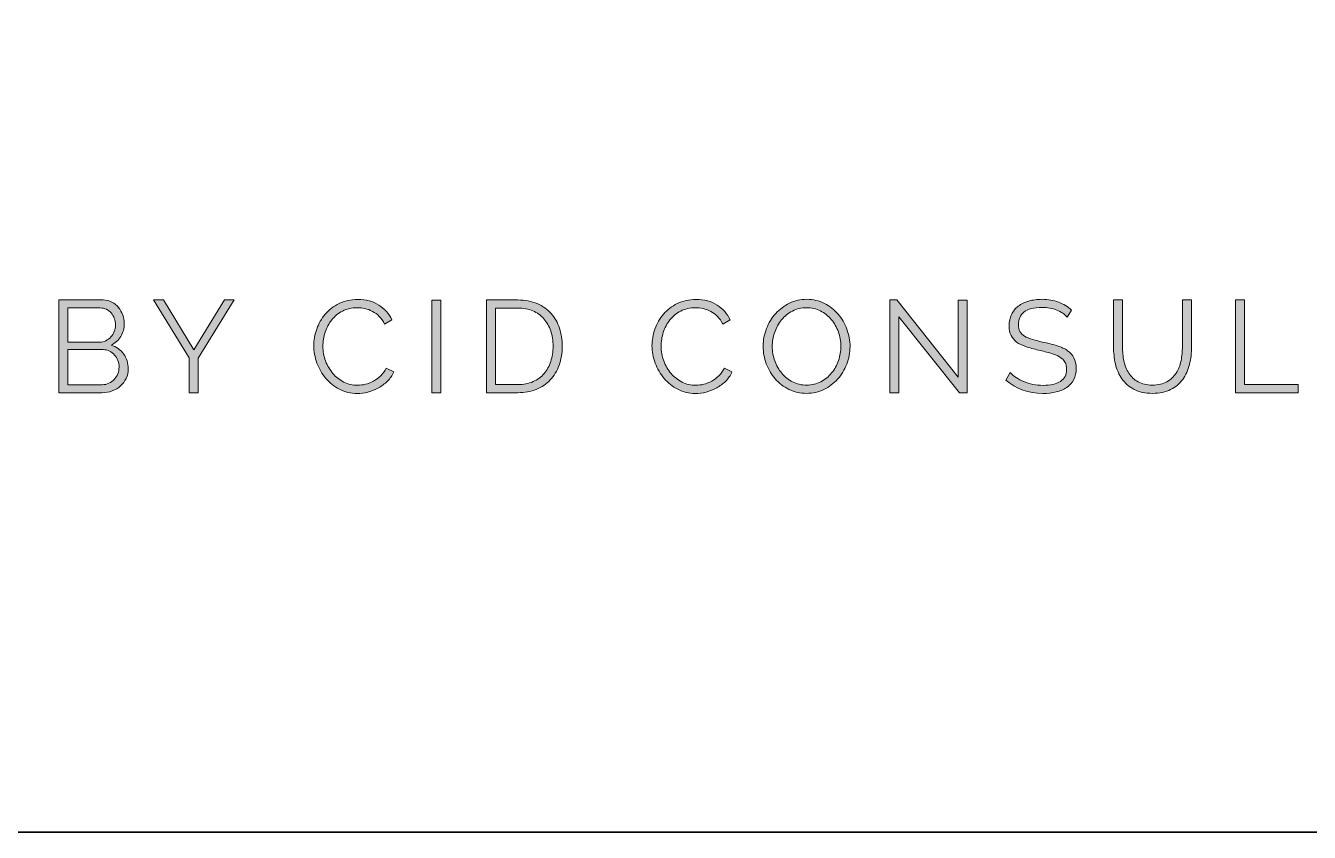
# Model space of a CAD drawing. Header units: centimetres. Extents: x -8 to 123, y -18 to 6.
# Drawn here: x -3.87 to 0.058, y -10.384 to -7.917 of the extents above; entities that cross this region are included whole.
import ezdxf

# ---------------------------------------------------------------- set-up
doc = ezdxf.new("R2010")
doc.units = ezdxf.units.CM
doc.header["$MEASUREMENT"] = 0
doc.layers.add('Layer 1', color=7, linetype='Continuous', lineweight=0)

# ---------------------------------------------------------------- blocks, each defined once
blk = doc.blocks.new('Block_5')
at = {"layer": 'Layer 1', "true_color": 0x000000, "transparency": 33554687}
h = blk.add_hatch(color=18, dxfattribs=at)
h.dxf.hatch_style = 2
edge = h.paths.add_edge_path()
edge.add_spline(control_points=[(-3.5846, -8.9617), (-3.5846, -8.9548), (-3.5858, -8.9481), (-3.5882, -8.9415), (-3.5906, -8.935), (-3.594, -8.9293), (-3.5984, -8.9244), (-3.6027, -8.9194), (-3.608, -8.9154), (-3.6139, -8.9124), (-3.6199, -8.9093), (-3.6264, -8.9078), (-3.6333, -8.9078), (-3.6333, -8.9078), (-3.7419, -8.9078), (-3.7419, -8.9078), (-3.7419, -8.9078), (-3.7419, -9.0152), (-3.7419, -9.0152), (-3.7419, -9.0152), (-3.6361, -9.0152), (-3.6361, -9.0152), (-3.6289, -9.0152), (-3.6221, -9.0138), (-3.6157, -9.0108), (-3.6093, -9.0079), (-3.6039, -9.004), (-3.5994, -8.9991), (-3.5948, -8.9941), (-3.5912, -8.9884), (-3.5886, -8.9819), (-3.5859, -8.9754), (-3.5846, -8.9686), (-3.5846, -8.9617)], knot_values=[0, 0, 0, 0, 1, 1, 1, 2, 2, 2, 3, 3, 3, 4, 4, 4, 5, 5, 5, 6, 6, 6, 7, 7, 7, 8, 8, 8, 9, 9, 9, 10, 10, 10, 11, 11, 11, 11], degree=3, periodic=0)
edge = h.paths.add_edge_path()
edge.add_spline(control_points=[(-3.7419, -8.7804), (-3.7419, -8.7804), (-3.7419, -8.885), (-3.7419, -8.885), (-3.7419, -8.885), (-3.6445, -8.885), (-3.6445, -8.885), (-3.6376, -8.885), (-3.6311, -8.8836), (-3.6251, -8.8806), (-3.6191, -8.8777), (-3.6139, -8.8738), (-3.6096, -8.8691), (-3.6052, -8.8643), (-3.6018, -8.8587), (-3.5994, -8.8525), (-3.597, -8.8462), (-3.5958, -8.8396), (-3.5958, -8.8327), (-3.5958, -8.8255), (-3.5969, -8.8187), (-3.5992, -8.8123), (-3.6014, -8.806), (-3.6046, -8.8004), (-3.6087, -8.7958), (-3.6129, -8.7911), (-3.6178, -8.7874), (-3.6235, -8.7846), (-3.6293, -8.7818), (-3.6354, -8.7804), (-3.6421, -8.7804), (-3.6421, -8.7804), (-3.7419, -8.7804), (-3.7419, -8.7804)], knot_values=[0, 0, 0, 0, 1, 1, 1, 2, 2, 2, 3, 3, 3, 4, 4, 4, 5, 5, 5, 6, 6, 6, 7, 7, 7, 8, 8, 8, 9, 9, 9, 10, 10, 10, 11, 11, 11, 11], degree=3, periodic=0)
edge = h.paths.add_edge_path()
edge.add_spline(control_points=[(-3.5566, -8.9665), (-3.5566, -8.9771), (-3.5588, -8.9869), (-3.563, -8.9959), (-3.5673, -9.0048), (-3.573, -9.0125), (-3.5802, -9.019), (-3.5874, -9.0255), (-3.5958, -9.0306), (-3.6054, -9.0342), (-3.6149, -9.0378), (-3.6252, -9.0396), (-3.6361, -9.0396), (-3.6361, -9.0396), (-3.7695, -9.0396), (-3.7695, -9.0396), (-3.7695, -9.0396), (-3.7695, -8.756), (-3.7695, -8.756), (-3.7695, -8.756), (-3.6333, -8.756), (-3.6333, -8.756), (-3.6235, -8.756), (-3.6145, -8.7582), (-3.6066, -8.7624), (-3.5986, -8.7667), (-3.5918, -8.7722), (-3.5862, -8.779), (-3.5806, -8.7858), (-3.5763, -8.7935), (-3.5732, -8.8022), (-3.5701, -8.8108), (-3.5686, -8.8195), (-3.5686, -8.8283), (-3.5686, -8.8427), (-3.5722, -8.8558), (-3.5794, -8.8677), (-3.5866, -8.8795), (-3.5966, -8.8884), (-3.6093, -8.8942), (-3.5931, -8.899), (-3.5803, -8.9079), (-3.5708, -8.921), (-3.5614, -8.934), (-3.5566, -8.9492), (-3.5566, -8.9665)], knot_values=[0, 0, 0, 0, 1, 1, 1, 2, 2, 2, 3, 3, 3, 4, 4, 4, 5, 5, 5, 6, 6, 6, 7, 7, 7, 8, 8, 8, 9, 9, 9, 10, 10, 10, 11, 11, 11, 12, 12, 12, 13, 13, 13, 14, 14, 14, 15, 15, 15, 15], degree=3, periodic=0)
h = blk.add_hatch(color=18, dxfattribs=at)
h.dxf.hatch_style = 2
edge = h.paths.add_edge_path()
edge.add_spline(control_points=[(-3.4488, -8.756), (-3.4488, -8.756), (-3.3557, -8.9086), (-3.3557, -8.9086), (-3.3557, -8.9086), (-3.2623, -8.756), (-3.2623, -8.756), (-3.2623, -8.756), (-3.2319, -8.756), (-3.2319, -8.756), (-3.2319, -8.756), (-3.3422, -8.9341), (-3.3422, -8.9341), (-3.3422, -8.9341), (-3.3422, -9.0396), (-3.3422, -9.0396), (-3.3422, -9.0396), (-3.3697, -9.0396), (-3.3697, -9.0396), (-3.3697, -9.0396), (-3.3697, -8.9334), (-3.3697, -8.9334), (-3.3697, -8.9334), (-3.4792, -8.756), (-3.4792, -8.756), (-3.4792, -8.756), (-3.4488, -8.756), (-3.4488, -8.756)], knot_values=[0, 0, 0, 0, 1, 1, 1, 2, 2, 2, 3, 3, 3, 4, 4, 4, 5, 5, 5, 6, 6, 6, 7, 7, 7, 8, 8, 8, 9, 9, 9, 9], degree=3, periodic=0)
h = blk.add_hatch(color=18, dxfattribs=at)
h.dxf.hatch_style = 2
edge = h.paths.add_edge_path()
edge.add_spline(control_points=[(-2.9887, -8.8958), (-2.9887, -8.8788), (-2.9857, -8.8618), (-2.9797, -8.8449), (-2.9737, -8.828), (-2.965, -8.8129), (-2.9536, -8.7996), (-2.9421, -8.7863), (-2.928, -8.7754), (-2.9112, -8.767), (-2.8945, -8.7586), (-2.8754, -8.7544), (-2.8541, -8.7544), (-2.8288, -8.7544), (-2.8073, -8.7602), (-2.7894, -8.7716), (-2.7716, -8.783), (-2.7583, -8.798), (-2.7495, -8.8163), (-2.7495, -8.8163), (-2.7719, -8.8299), (-2.7719, -8.8299), (-2.7764, -8.8206), (-2.7819, -8.8127), (-2.7882, -8.8064), (-2.7946, -8.8), (-2.8016, -8.7948), (-2.809, -8.7908), (-2.8165, -8.7868), (-2.8242, -8.7839), (-2.8322, -8.7822), (-2.8402, -8.7805), (-2.848, -8.7796), (-2.8557, -8.7796), (-2.8728, -8.7796), (-2.8878, -8.783), (-2.9009, -8.79), (-2.9139, -8.7969), (-2.9249, -8.806), (-2.9338, -8.8171), (-2.9427, -8.8283), (-2.9495, -8.8409), (-2.954, -8.8549), (-2.9585, -8.8688), (-2.9608, -8.883), (-2.9608, -8.8974), (-2.9608, -8.9131), (-2.9581, -8.9282), (-2.9526, -8.9425), (-2.9471, -8.9569), (-2.9397, -8.9696), (-2.9302, -8.9807), (-2.9208, -8.9917), (-2.9096, -9.0005), (-2.8967, -9.007), (-2.8838, -9.0136), (-2.8697, -9.0168), (-2.8545, -9.0168), (-2.8466, -9.0168), (-2.8384, -9.0158), (-2.83, -9.0138), (-2.8216, -9.0118), (-2.8135, -9.0086), (-2.8056, -9.0042), (-2.7978, -8.9998), (-2.7905, -8.9944), (-2.7839, -8.9879), (-2.7772, -8.9813), (-2.7716, -8.9734), (-2.7671, -8.9641), (-2.7671, -8.9641), (-2.7439, -8.9761), (-2.7439, -8.9761), (-2.7484, -8.9867), (-2.7548, -8.9961), (-2.7631, -9.0042), (-2.7713, -9.0124), (-2.7805, -9.0192), (-2.7906, -9.0248), (-2.8008, -9.0304), (-2.8115, -9.0347), (-2.8228, -9.0376), (-2.8341, -9.0405), (-2.8452, -9.042), (-2.8561, -9.042), (-2.8756, -9.042), (-2.8934, -9.0377), (-2.9096, -9.0292), (-2.9259, -9.0207), (-2.9399, -9.0096), (-2.9516, -8.9959), (-2.9633, -8.9821), (-2.9724, -8.9666), (-2.9789, -8.9491), (-2.9855, -8.9317), (-2.9887, -8.9139), (-2.9887, -8.8958)], knot_values=[0, 0, 0, 0, 1, 1, 1, 2, 2, 2, 3, 3, 3, 4, 4, 4, 5, 5, 5, 6, 6, 6, 7, 7, 7, 8, 8, 8, 9, 9, 9, 10, 10, 10, 11, 11, 11, 12, 12, 12, 13, 13, 13, 14, 14, 14, 15, 15, 15, 16, 16, 16, 17, 17, 17, 18, 18, 18, 19, 19, 19, 20, 20, 20, 21, 21, 21, 22, 22, 22, 23, 23, 23, 24, 24, 24, 25, 25, 25, 26, 26, 26, 27, 27, 27, 28, 28, 28, 29, 29, 29, 30, 30, 30, 31, 31, 31, 32, 32, 32, 32], degree=3, periodic=0)
h = blk.add_hatch(color=18, dxfattribs=at)
h.dxf.hatch_style = 2
edge = h.paths.add_edge_path()
edge.add_spline(control_points=[(-2.6273, -9.0396), (-2.6273, -9.0396), (-2.6273, -8.7564), (-2.6273, -8.7564), (-2.6273, -8.7564), (-2.5997, -8.7564), (-2.5997, -8.7564), (-2.5997, -8.7564), (-2.5997, -9.0396), (-2.5997, -9.0396), (-2.5997, -9.0396), (-2.6273, -9.0396), (-2.6273, -9.0396)], knot_values=[0, 0, 0, 0, 1, 1, 1, 2, 2, 2, 3, 3, 3, 4, 4, 4, 4], degree=3, periodic=0)
h = blk.add_hatch(color=18, dxfattribs=at)
h.dxf.hatch_style = 2
edge = h.paths.add_edge_path()
edge.add_spline(control_points=[(-2.2563, -8.8974), (-2.2563, -8.8804), (-2.2587, -8.8647), (-2.2635, -8.8505), (-2.2682, -8.8362), (-2.2752, -8.8239), (-2.2844, -8.8135), (-2.2936, -8.8031), (-2.3049, -8.7951), (-2.3182, -8.7894), (-2.3315, -8.7836), (-2.3468, -8.7808), (-2.3641, -8.7808), (-2.3641, -8.7808), (-2.4324, -8.7808), (-2.4324, -8.7808), (-2.4324, -8.7808), (-2.4324, -9.0148), (-2.4324, -9.0148), (-2.4324, -9.0148), (-2.3641, -9.0148), (-2.3641, -9.0148), (-2.3465, -9.0148), (-2.331, -9.0118), (-2.3176, -9.0058), (-2.3041, -8.9998), (-2.2929, -8.9916), (-2.2838, -8.9811), (-2.2748, -8.9706), (-2.2679, -8.9582), (-2.2633, -8.9439), (-2.2586, -8.9297), (-2.2563, -8.9142), (-2.2563, -8.8974)], knot_values=[0, 0, 0, 0, 1, 1, 1, 2, 2, 2, 3, 3, 3, 4, 4, 4, 5, 5, 5, 6, 6, 6, 7, 7, 7, 8, 8, 8, 9, 9, 9, 10, 10, 10, 11, 11, 11, 11], degree=3, periodic=0)
edge = h.paths.add_edge_path()
edge.add_spline(control_points=[(-2.4599, -9.0396), (-2.4599, -9.0396), (-2.4599, -8.756), (-2.4599, -8.756), (-2.4599, -8.756), (-2.3641, -8.756), (-2.3641, -8.756), (-2.3415, -8.756), (-2.3216, -8.7598), (-2.3046, -8.7672), (-2.2875, -8.7747), (-2.2734, -8.7848), (-2.2621, -8.7976), (-2.2507, -8.8103), (-2.2423, -8.8253), (-2.2367, -8.8425), (-2.2311, -8.8597), (-2.2283, -8.878), (-2.2283, -8.8974), (-2.2283, -8.919), (-2.2315, -8.9385), (-2.2379, -8.9559), (-2.2443, -8.9734), (-2.2533, -8.9883), (-2.2651, -9.0006), (-2.2768, -9.013), (-2.291, -9.0226), (-2.3078, -9.0294), (-2.3246, -9.0362), (-2.3433, -9.0396), (-2.3641, -9.0396), (-2.3641, -9.0396), (-2.4599, -9.0396), (-2.4599, -9.0396)], knot_values=[0, 0, 0, 0, 1, 1, 1, 2, 2, 2, 3, 3, 3, 4, 4, 4, 5, 5, 5, 6, 6, 6, 7, 7, 7, 8, 8, 8, 9, 9, 9, 10, 10, 10, 11, 11, 11, 11], degree=3, periodic=0)
h = blk.add_hatch(color=18, dxfattribs=at)
h.dxf.hatch_style = 2
edge = h.paths.add_edge_path()
edge.add_spline(control_points=[(-1.9535, -8.8958), (-1.9535, -8.8788), (-1.9506, -8.8618), (-1.9446, -8.8449), (-1.9386, -8.828), (-1.9298, -8.8129), (-1.9184, -8.7996), (-1.907, -8.7863), (-1.8928, -8.7754), (-1.8761, -8.767), (-1.8593, -8.7586), (-1.8403, -8.7544), (-1.8189, -8.7544), (-1.7937, -8.7544), (-1.7721, -8.7602), (-1.7542, -8.7716), (-1.7364, -8.783), (-1.7231, -8.798), (-1.7143, -8.8163), (-1.7143, -8.8163), (-1.7367, -8.8299), (-1.7367, -8.8299), (-1.7412, -8.8206), (-1.7467, -8.8127), (-1.7531, -8.8064), (-1.7595, -8.8), (-1.7664, -8.7948), (-1.7738, -8.7908), (-1.7813, -8.7868), (-1.789, -8.7839), (-1.797, -8.7822), (-1.805, -8.7805), (-1.8128, -8.7796), (-1.8205, -8.7796), (-1.8376, -8.7796), (-1.8526, -8.783), (-1.8657, -8.79), (-1.8787, -8.7969), (-1.8897, -8.806), (-1.8986, -8.8171), (-1.9076, -8.8283), (-1.9143, -8.8409), (-1.9188, -8.8549), (-1.9233, -8.8688), (-1.9256, -8.883), (-1.9256, -8.8974), (-1.9256, -8.9131), (-1.9229, -8.9282), (-1.9174, -8.9425), (-1.9119, -8.9569), (-1.9045, -8.9696), (-1.895, -8.9807), (-1.8856, -8.9917), (-1.8744, -9.0005), (-1.8615, -9.007), (-1.8486, -9.0136), (-1.8345, -9.0168), (-1.8194, -9.0168), (-1.8114, -9.0168), (-1.8032, -9.0158), (-1.7948, -9.0138), (-1.7864, -9.0118), (-1.7783, -9.0086), (-1.7704, -9.0042), (-1.7626, -8.9998), (-1.7553, -8.9944), (-1.7487, -8.9879), (-1.742, -8.9813), (-1.7364, -8.9734), (-1.7319, -8.9641), (-1.7319, -8.9641), (-1.7087, -8.9761), (-1.7087, -8.9761), (-1.7133, -8.9867), (-1.7196, -8.9961), (-1.7279, -9.0042), (-1.7361, -9.0124), (-1.7453, -9.0192), (-1.7555, -9.0248), (-1.7656, -9.0304), (-1.7763, -9.0347), (-1.7876, -9.0376), (-1.7989, -9.0405), (-1.81, -9.042), (-1.8209, -9.042), (-1.8404, -9.042), (-1.8582, -9.0377), (-1.8745, -9.0292), (-1.8907, -9.0207), (-1.9047, -9.0096), (-1.9164, -8.9959), (-1.9281, -8.9821), (-1.9372, -8.9666), (-1.9438, -8.9491), (-1.9503, -8.9317), (-1.9535, -8.9139), (-1.9535, -8.8958)], knot_values=[0, 0, 0, 0, 1, 1, 1, 2, 2, 2, 3, 3, 3, 4, 4, 4, 5, 5, 5, 6, 6, 6, 7, 7, 7, 8, 8, 8, 9, 9, 9, 10, 10, 10, 11, 11, 11, 12, 12, 12, 13, 13, 13, 14, 14, 14, 15, 15, 15, 16, 16, 16, 17, 17, 17, 18, 18, 18, 19, 19, 19, 20, 20, 20, 21, 21, 21, 22, 22, 22, 23, 23, 23, 24, 24, 24, 25, 25, 25, 26, 26, 26, 27, 27, 27, 28, 28, 28, 29, 29, 29, 30, 30, 30, 31, 31, 31, 32, 32, 32, 32], degree=3, periodic=0)
h = blk.add_hatch(color=18, dxfattribs=at)
h.dxf.hatch_style = 2
edge = h.paths.add_edge_path()
edge.add_spline(control_points=[(-1.5853, -8.8978), (-1.5853, -8.9133), (-1.5828, -8.9281), (-1.5777, -8.9423), (-1.5727, -8.9566), (-1.5655, -8.9692), (-1.5561, -8.9803), (-1.5468, -8.9913), (-1.5358, -9.0001), (-1.523, -9.0066), (-1.5102, -9.0132), (-1.496, -9.0164), (-1.4803, -9.0164), (-1.4643, -9.0164), (-1.4498, -9.013), (-1.4367, -9.006), (-1.4237, -8.9991), (-1.4126, -8.9901), (-1.4036, -8.9789), (-1.3945, -8.9677), (-1.3875, -8.9551), (-1.3826, -8.9409), (-1.3777, -8.9268), (-1.3752, -8.9124), (-1.3752, -8.8978), (-1.3752, -8.8824), (-1.3778, -8.8675), (-1.383, -8.8533), (-1.3882, -8.839), (-1.3955, -8.8265), (-1.4048, -8.8155), (-1.4141, -8.8046), (-1.4251, -8.7959), (-1.4379, -8.7894), (-1.4507, -8.7829), (-1.4648, -8.7796), (-1.4803, -8.7796), (-1.4962, -8.7796), (-1.5107, -8.783), (-1.5238, -8.7898), (-1.5368, -8.7966), (-1.5479, -8.8055), (-1.5569, -8.8167), (-1.566, -8.8279), (-1.573, -8.8406), (-1.5779, -8.8547), (-1.5828, -8.8688), (-1.5853, -8.8832), (-1.5853, -8.8978)], knot_values=[0, 0, 0, 0, 1, 1, 1, 2, 2, 2, 3, 3, 3, 4, 4, 4, 5, 5, 5, 6, 6, 6, 7, 7, 7, 8, 8, 8, 9, 9, 9, 10, 10, 10, 11, 11, 11, 12, 12, 12, 13, 13, 13, 14, 14, 14, 15, 15, 15, 16, 16, 16, 16], degree=3, periodic=0)
edge = h.paths.add_edge_path()
edge.add_spline(control_points=[(-1.4803, -9.0416), (-1.5, -9.0416), (-1.518, -9.0375), (-1.5344, -9.0294), (-1.5507, -9.0213), (-1.5648, -9.0105), (-1.5765, -8.9971), (-1.5882, -8.9836), (-1.5973, -8.9682), (-1.6037, -8.9509), (-1.6101, -8.9336), (-1.6133, -8.9159), (-1.6133, -8.8978), (-1.6133, -8.8789), (-1.6099, -8.8608), (-1.6031, -8.8435), (-1.5963, -8.8262), (-1.5869, -8.8109), (-1.5749, -8.7976), (-1.5629, -8.7843), (-1.5488, -8.7737), (-1.5326, -8.7658), (-1.5163, -8.758), (-1.4988, -8.754), (-1.4799, -8.754), (-1.4602, -8.754), (-1.4421, -8.7582), (-1.4257, -8.7666), (-1.4094, -8.775), (-1.3954, -8.786), (-1.3838, -8.7996), (-1.3722, -8.8131), (-1.3632, -8.8285), (-1.3569, -8.8457), (-1.3505, -8.8629), (-1.3473, -8.8804), (-1.3473, -8.8982), (-1.3473, -8.9171), (-1.3507, -8.9352), (-1.3575, -8.9525), (-1.3642, -8.9698), (-1.3736, -8.9851), (-1.3854, -8.9982), (-1.3973, -9.0114), (-1.4113, -9.0219), (-1.4276, -9.0298), (-1.4438, -9.0377), (-1.4614, -9.0416), (-1.4803, -9.0416)], knot_values=[0, 0, 0, 0, 1, 1, 1, 2, 2, 2, 3, 3, 3, 4, 4, 4, 5, 5, 5, 6, 6, 6, 7, 7, 7, 8, 8, 8, 9, 9, 9, 10, 10, 10, 11, 11, 11, 12, 12, 12, 13, 13, 13, 14, 14, 14, 15, 15, 15, 16, 16, 16, 16], degree=3, periodic=0)
h = blk.add_hatch(color=18, dxfattribs=at)
h.dxf.hatch_style = 2
edge = h.paths.add_edge_path()
edge.add_spline(control_points=[(-1.1979, -8.808), (-1.1979, -8.808), (-1.1979, -9.0396), (-1.1979, -9.0396), (-1.1979, -9.0396), (-1.2255, -9.0396), (-1.2255, -9.0396), (-1.2255, -9.0396), (-1.2255, -8.756), (-1.2255, -8.756), (-1.2255, -8.756), (-1.2039, -8.756), (-1.2039, -8.756), (-1.2039, -8.756), (-1.0162, -8.9921), (-1.0162, -8.9921), (-1.0162, -8.9921), (-1.0162, -8.7564), (-1.0162, -8.7564), (-1.0162, -8.7564), (-0.9886, -8.7564), (-0.9886, -8.7564), (-0.9886, -8.7564), (-0.9886, -9.0396), (-0.9886, -9.0396), (-0.9886, -9.0396), (-1.0126, -9.0396), (-1.0126, -9.0396), (-1.0126, -9.0396), (-1.1979, -8.808), (-1.1979, -8.808)], knot_values=[0, 0, 0, 0, 1, 1, 1, 2, 2, 2, 3, 3, 3, 4, 4, 4, 5, 5, 5, 6, 6, 6, 7, 7, 7, 8, 8, 8, 9, 9, 9, 10, 10, 10, 10], degree=3, periodic=0)
h = blk.add_hatch(color=18, dxfattribs=at)
h.dxf.hatch_style = 2
edge = h.paths.add_edge_path()
edge.add_spline(control_points=[(-0.6823, -8.8091), (-0.6903, -8.8001), (-0.701, -8.7928), (-0.7145, -8.7872), (-0.7279, -8.7816), (-0.743, -8.7788), (-0.7598, -8.7788), (-0.7851, -8.7788), (-0.8035, -8.7835), (-0.8149, -8.793), (-0.8263, -8.8024), (-0.8321, -8.8153), (-0.8321, -8.8315), (-0.8321, -8.84), (-0.8305, -8.847), (-0.8275, -8.8525), (-0.8244, -8.8579), (-0.8196, -8.8627), (-0.8131, -8.8667), (-0.8066, -8.8707), (-0.7983, -8.8741), (-0.7883, -8.877), (-0.7784, -8.88), (-0.7666, -8.8829), (-0.753, -8.8858), (-0.7378, -8.889), (-0.7243, -8.8925), (-0.7123, -8.8964), (-0.7003, -8.9003), (-0.69, -8.9052), (-0.6815, -8.9112), (-0.673, -8.9172), (-0.6665, -8.9245), (-0.6619, -8.9331), (-0.6574, -8.9418), (-0.6551, -8.9525), (-0.6551, -8.9653), (-0.6551, -8.9783), (-0.6577, -8.9897), (-0.6627, -8.9992), (-0.6678, -9.0088), (-0.6749, -9.0168), (-0.6839, -9.0232), (-0.693, -9.0296), (-0.7037, -9.0343), (-0.7163, -9.0374), (-0.7288, -9.0404), (-0.7424, -9.042), (-0.757, -9.042), (-0.8015, -9.042), (-0.8394, -9.0283), (-0.8708, -9.0008), (-0.8708, -9.0008), (-0.8572, -8.9781), (-0.8572, -8.9781), (-0.8468, -8.989), (-0.8329, -8.9982), (-0.8153, -9.0058), (-0.7977, -9.0134), (-0.7782, -9.0172), (-0.7566, -9.0172), (-0.734, -9.0172), (-0.7163, -9.0132), (-0.7035, -9.005), (-0.6907, -8.9969), (-0.6843, -8.9846), (-0.6843, -8.9681), (-0.6843, -8.9593), (-0.6861, -8.9519), (-0.6897, -8.9459), (-0.6933, -8.9399), (-0.6987, -8.9348), (-0.7059, -8.9304), (-0.7131, -8.926), (-0.722, -8.9222), (-0.7328, -8.919), (-0.7436, -8.9158), (-0.7561, -8.9126), (-0.7702, -8.9094), (-0.7851, -8.9059), (-0.7981, -8.9023), (-0.8093, -8.8986), (-0.8205, -8.8949), (-0.8299, -8.8902), (-0.8375, -8.8846), (-0.8451, -8.879), (-0.8508, -8.8723), (-0.8546, -8.8645), (-0.8585, -8.8566), (-0.8604, -8.847), (-0.8604, -8.8355), (-0.8604, -8.8225), (-0.858, -8.8108), (-0.853, -8.8006), (-0.8481, -8.7903), (-0.8412, -8.7818), (-0.8323, -8.775), (-0.8233, -8.7682), (-0.8127, -8.763), (-0.8003, -8.7594), (-0.788, -8.7558), (-0.7743, -8.754), (-0.7594, -8.754), (-0.7408, -8.754), (-0.724, -8.7569), (-0.7093, -8.7626), (-0.6945, -8.7684), (-0.6811, -8.7764), (-0.6691, -8.7868), (-0.6691, -8.7868), (-0.6823, -8.8091), (-0.6823, -8.8091)], knot_values=[0, 0, 0, 0, 1, 1, 1, 2, 2, 2, 3, 3, 3, 4, 4, 4, 5, 5, 5, 6, 6, 6, 7, 7, 7, 8, 8, 8, 9, 9, 9, 10, 10, 10, 11, 11, 11, 12, 12, 12, 13, 13, 13, 14, 14, 14, 15, 15, 15, 16, 16, 16, 17, 17, 17, 18, 18, 18, 19, 19, 19, 20, 20, 20, 21, 21, 21, 22, 22, 22, 23, 23, 23, 24, 24, 24, 25, 25, 25, 26, 26, 26, 27, 27, 27, 28, 28, 28, 29, 29, 29, 30, 30, 30, 31, 31, 31, 32, 32, 32, 33, 33, 33, 34, 34, 34, 35, 35, 35, 36, 36, 36, 37, 37, 37, 37], degree=3, periodic=0)
h = blk.add_hatch(color=18, dxfattribs=at)
h.dxf.hatch_style = 2
edge = h.paths.add_edge_path()
edge.add_spline(control_points=[(-0.4219, -9.0164), (-0.4041, -9.0164), (-0.3893, -9.013), (-0.3774, -9.0062), (-0.3655, -8.9995), (-0.3561, -8.9905), (-0.349, -8.9795), (-0.342, -8.9684), (-0.3371, -8.9559), (-0.3343, -8.9417), (-0.3315, -8.9276), (-0.3301, -8.9134), (-0.3301, -8.899), (-0.3301, -8.899), (-0.3301, -8.756), (-0.3301, -8.756), (-0.3301, -8.756), (-0.3021, -8.756), (-0.3021, -8.756), (-0.3021, -8.756), (-0.3021, -8.899), (-0.3021, -8.899), (-0.3021, -8.9182), (-0.3042, -8.9364), (-0.3085, -8.9535), (-0.3128, -8.9707), (-0.3196, -8.9858), (-0.3291, -8.9988), (-0.3385, -9.0119), (-0.3508, -9.0223), (-0.366, -9.03), (-0.3812, -9.0377), (-0.3997, -9.0416), (-0.4215, -9.0416), (-0.4442, -9.0416), (-0.4631, -9.0375), (-0.4782, -9.0294), (-0.4934, -9.0213), (-0.5057, -9.0106), (-0.515, -8.9972), (-0.5243, -8.9839), (-0.531, -8.9688), (-0.535, -8.9517), (-0.5389, -8.9347), (-0.5409, -8.9171), (-0.5409, -8.899), (-0.5409, -8.899), (-0.5409, -8.756), (-0.5409, -8.756), (-0.5409, -8.756), (-0.5134, -8.756), (-0.5134, -8.756), (-0.5134, -8.756), (-0.5134, -8.899), (-0.5134, -8.899), (-0.5134, -8.9139), (-0.5119, -8.9284), (-0.509, -8.9425), (-0.5061, -8.9566), (-0.5011, -8.9692), (-0.494, -8.9801), (-0.487, -8.991), (-0.4776, -8.9998), (-0.4659, -9.0064), (-0.4542, -9.0131), (-0.4395, -9.0164), (-0.4219, -9.0164)], knot_values=[0, 0, 0, 0, 1, 1, 1, 2, 2, 2, 3, 3, 3, 4, 4, 4, 5, 5, 5, 6, 6, 6, 7, 7, 7, 8, 8, 8, 9, 9, 9, 10, 10, 10, 11, 11, 11, 12, 12, 12, 13, 13, 13, 14, 14, 14, 15, 15, 15, 16, 16, 16, 17, 17, 17, 18, 18, 18, 19, 19, 19, 20, 20, 20, 21, 21, 21, 22, 22, 22, 22], degree=3, periodic=0)
h = blk.add_hatch(color=18, dxfattribs=at)
h.dxf.hatch_style = 2
edge = h.paths.add_edge_path()
edge.add_spline(control_points=[(-0.1671, -9.0396), (-0.1671, -9.0396), (-0.1671, -8.756), (-0.1671, -8.756), (-0.1671, -8.756), (-0.1396, -8.756), (-0.1396, -8.756), (-0.1396, -8.756), (-0.1396, -9.0148), (-0.1396, -9.0148), (-0.1396, -9.0148), (0.0246, -9.0148), (0.0246, -9.0148), (0.0246, -9.0148), (0.0246, -9.0396), (0.0246, -9.0396), (0.0246, -9.0396), (-0.1671, -9.0396), (-0.1671, -9.0396)], knot_values=[0, 0, 0, 0, 1, 1, 1, 2, 2, 2, 3, 3, 3, 4, 4, 4, 5, 5, 5, 6, 6, 6, 6], degree=3, periodic=0)
at = {"layer": 'Layer 1'}
for points, knots in [([(-3.5566, -8.9665), (-3.5566, -8.9771), (-3.5588, -8.9869), (-3.563, -8.9959), (-3.5673, -9.0048), (-3.573, -9.0125), (-3.5802, -9.019), (-3.5874, -9.0255), (-3.5958, -9.0306), (-3.6054, -9.0342), (-3.6149, -9.0378), (-3.6252, -9.0396), (-3.6361, -9.0396), (-3.6361, -9.0396), (-3.7695, -9.0396), (-3.7695, -9.0396), (-3.7695, -9.0396), (-3.7695, -8.756), (-3.7695, -8.756), (-3.7695, -8.756), (-3.6333, -8.756), (-3.6333, -8.756), (-3.6235, -8.756), (-3.6145, -8.7582), (-3.6066, -8.7624), (-3.5986, -8.7667), (-3.5918, -8.7722), (-3.5862, -8.779), (-3.5806, -8.7858), (-3.5763, -8.7935), (-3.5732, -8.8022), (-3.5701, -8.8108), (-3.5686, -8.8195), (-3.5686, -8.8283), (-3.5686, -8.8427), (-3.5722, -8.8558), (-3.5794, -8.8677), (-3.5866, -8.8795), (-3.5966, -8.8884), (-3.6093, -8.8942), (-3.5931, -8.899), (-3.5803, -8.9079), (-3.5708, -8.921), (-3.5614, -8.934), (-3.5566, -8.9492), (-3.5566, -8.9665)], [0, 0, 0, 0, 1, 1, 1, 2, 2, 2, 3, 3, 3, 4, 4, 4, 5, 5, 5, 6, 6, 6, 7, 7, 7, 8, 8, 8, 9, 9, 9, 10, 10, 10, 11, 11, 11, 12, 12, 12, 13, 13, 13, 14, 14, 14, 15, 15, 15, 15]), ([(-3.4488, -8.756), (-3.4488, -8.756), (-3.3557, -8.9086), (-3.3557, -8.9086), (-3.3557, -8.9086), (-3.2623, -8.756), (-3.2623, -8.756), (-3.2623, -8.756), (-3.2319, -8.756), (-3.2319, -8.756), (-3.2319, -8.756), (-3.3422, -8.9341), (-3.3422, -8.9341), (-3.3422, -8.9341), (-3.3422, -9.0396), (-3.3422, -9.0396), (-3.3422, -9.0396), (-3.3697, -9.0396), (-3.3697, -9.0396), (-3.3697, -9.0396), (-3.3697, -8.9334), (-3.3697, -8.9334), (-3.3697, -8.9334), (-3.4792, -8.756), (-3.4792, -8.756), (-3.4792, -8.756), (-3.4488, -8.756), (-3.4488, -8.756)], [0, 0, 0, 0, 1, 1, 1, 2, 2, 2, 3, 3, 3, 4, 4, 4, 5, 5, 5, 6, 6, 6, 7, 7, 7, 8, 8, 8, 9, 9, 9, 9]), ([(-2.9887, -8.8958), (-2.9887, -8.8788), (-2.9857, -8.8618), (-2.9797, -8.8449), (-2.9737, -8.828), (-2.965, -8.8129), (-2.9536, -8.7996), (-2.9421, -8.7863), (-2.928, -8.7754), (-2.9112, -8.767), (-2.8945, -8.7586), (-2.8754, -8.7544), (-2.8541, -8.7544), (-2.8288, -8.7544), (-2.8073, -8.7602), (-2.7894, -8.7716), (-2.7716, -8.783), (-2.7583, -8.798), (-2.7495, -8.8163), (-2.7495, -8.8163), (-2.7719, -8.8299), (-2.7719, -8.8299), (-2.7764, -8.8206), (-2.7819, -8.8127), (-2.7882, -8.8064), (-2.7946, -8.8), (-2.8016, -8.7948), (-2.809, -8.7908), (-2.8165, -8.7868), (-2.8242, -8.7839), (-2.8322, -8.7822), (-2.8402, -8.7805), (-2.848, -8.7796), (-2.8557, -8.7796), (-2.8728, -8.7796), (-2.8878, -8.783), (-2.9009, -8.79), (-2.9139, -8.7969), (-2.9249, -8.806), (-2.9338, -8.8171), (-2.9427, -8.8283), (-2.9495, -8.8409), (-2.954, -8.8549), (-2.9585, -8.8688), (-2.9608, -8.883), (-2.9608, -8.8974), (-2.9608, -8.9131), (-2.9581, -8.9282), (-2.9526, -8.9425), (-2.9471, -8.9569), (-2.9397, -8.9696), (-2.9302, -8.9807), (-2.9208, -8.9917), (-2.9096, -9.0005), (-2.8967, -9.007), (-2.8838, -9.0136), (-2.8697, -9.0168), (-2.8545, -9.0168), (-2.8466, -9.0168), (-2.8384, -9.0158), (-2.83, -9.0138), (-2.8216, -9.0118), (-2.8135, -9.0086), (-2.8056, -9.0042), (-2.7978, -8.9998), (-2.7905, -8.9944), (-2.7839, -8.9879), (-2.7772, -8.9813), (-2.7716, -8.9734), (-2.7671, -8.9641), (-2.7671, -8.9641), (-2.7439, -8.9761), (-2.7439, -8.9761), (-2.7484, -8.9867), (-2.7548, -8.9961), (-2.7631, -9.0042), (-2.7713, -9.0124), (-2.7805, -9.0192), (-2.7906, -9.0248), (-2.8008, -9.0304), (-2.8115, -9.0347), (-2.8228, -9.0376), (-2.8341, -9.0405), (-2.8452, -9.042), (-2.8561, -9.042), (-2.8756, -9.042), (-2.8934, -9.0377), (-2.9096, -9.0292), (-2.9259, -9.0207), (-2.9399, -9.0096), (-2.9516, -8.9959), (-2.9633, -8.9821), (-2.9724, -8.9666), (-2.9789, -8.9491), (-2.9855, -8.9317), (-2.9887, -8.9139), (-2.9887, -8.8958)], [0, 0, 0, 0, 1, 1, 1, 2, 2, 2, 3, 3, 3, 4, 4, 4, 5, 5, 5, 6, 6, 6, 7, 7, 7, 8, 8, 8, 9, 9, 9, 10, 10, 10, 11, 11, 11, 12, 12, 12, 13, 13, 13, 14, 14, 14, 15, 15, 15, 16, 16, 16, 17, 17, 17, 18, 18, 18, 19, 19, 19, 20, 20, 20, 21, 21, 21, 22, 22, 22, 23, 23, 23, 24, 24, 24, 25, 25, 25, 26, 26, 26, 27, 27, 27, 28, 28, 28, 29, 29, 29, 30, 30, 30, 31, 31, 31, 32, 32, 32, 32]), ([(-2.6273, -9.0396), (-2.6273, -9.0396), (-2.6273, -8.7564), (-2.6273, -8.7564), (-2.6273, -8.7564), (-2.5997, -8.7564), (-2.5997, -8.7564), (-2.5997, -8.7564), (-2.5997, -9.0396), (-2.5997, -9.0396), (-2.5997, -9.0396), (-2.6273, -9.0396), (-2.6273, -9.0396)], [0, 0, 0, 0, 1, 1, 1, 2, 2, 2, 3, 3, 3, 4, 4, 4, 4]), ([(-2.4599, -9.0396), (-2.4599, -9.0396), (-2.4599, -8.756), (-2.4599, -8.756), (-2.4599, -8.756), (-2.3641, -8.756), (-2.3641, -8.756), (-2.3415, -8.756), (-2.3216, -8.7598), (-2.3046, -8.7672), (-2.2875, -8.7747), (-2.2734, -8.7848), (-2.2621, -8.7976), (-2.2507, -8.8103), (-2.2423, -8.8253), (-2.2367, -8.8425), (-2.2311, -8.8597), (-2.2283, -8.878), (-2.2283, -8.8974), (-2.2283, -8.919), (-2.2315, -8.9385), (-2.2379, -8.9559), (-2.2443, -8.9734), (-2.2533, -8.9883), (-2.2651, -9.0006), (-2.2768, -9.013), (-2.291, -9.0226), (-2.3078, -9.0294), (-2.3246, -9.0362), (-2.3433, -9.0396), (-2.3641, -9.0396), (-2.3641, -9.0396), (-2.4599, -9.0396), (-2.4599, -9.0396)], [0, 0, 0, 0, 1, 1, 1, 2, 2, 2, 3, 3, 3, 4, 4, 4, 5, 5, 5, 6, 6, 6, 7, 7, 7, 8, 8, 8, 9, 9, 9, 10, 10, 10, 11, 11, 11, 11]), ([(-1.9535, -8.8958), (-1.9535, -8.8788), (-1.9506, -8.8618), (-1.9446, -8.8449), (-1.9386, -8.828), (-1.9298, -8.8129), (-1.9184, -8.7996), (-1.907, -8.7863), (-1.8928, -8.7754), (-1.8761, -8.767), (-1.8593, -8.7586), (-1.8403, -8.7544), (-1.8189, -8.7544), (-1.7937, -8.7544), (-1.7721, -8.7602), (-1.7542, -8.7716), (-1.7364, -8.783), (-1.7231, -8.798), (-1.7143, -8.8163), (-1.7143, -8.8163), (-1.7367, -8.8299), (-1.7367, -8.8299), (-1.7412, -8.8206), (-1.7467, -8.8127), (-1.7531, -8.8064), (-1.7595, -8.8), (-1.7664, -8.7948), (-1.7738, -8.7908), (-1.7813, -8.7868), (-1.789, -8.7839), (-1.797, -8.7822), (-1.805, -8.7805), (-1.8128, -8.7796), (-1.8205, -8.7796), (-1.8376, -8.7796), (-1.8526, -8.783), (-1.8657, -8.79), (-1.8787, -8.7969), (-1.8897, -8.806), (-1.8986, -8.8171), (-1.9076, -8.8283), (-1.9143, -8.8409), (-1.9188, -8.8549), (-1.9233, -8.8688), (-1.9256, -8.883), (-1.9256, -8.8974), (-1.9256, -8.9131), (-1.9229, -8.9282), (-1.9174, -8.9425), (-1.9119, -8.9569), (-1.9045, -8.9696), (-1.895, -8.9807), (-1.8856, -8.9917), (-1.8744, -9.0005), (-1.8615, -9.007), (-1.8486, -9.0136), (-1.8345, -9.0168), (-1.8194, -9.0168), (-1.8114, -9.0168), (-1.8032, -9.0158), (-1.7948, -9.0138), (-1.7864, -9.0118), (-1.7783, -9.0086), (-1.7704, -9.0042), (-1.7626, -8.9998), (-1.7553, -8.9944), (-1.7487, -8.9879), (-1.742, -8.9813), (-1.7364, -8.9734), (-1.7319, -8.9641), (-1.7319, -8.9641), (-1.7087, -8.9761), (-1.7087, -8.9761), (-1.7133, -8.9867), (-1.7196, -8.9961), (-1.7279, -9.0042), (-1.7361, -9.0124), (-1.7453, -9.0192), (-1.7555, -9.0248), (-1.7656, -9.0304), (-1.7763, -9.0347), (-1.7876, -9.0376), (-1.7989, -9.0405), (-1.81, -9.042), (-1.8209, -9.042), (-1.8404, -9.042), (-1.8582, -9.0377), (-1.8745, -9.0292), (-1.8907, -9.0207), (-1.9047, -9.0096), (-1.9164, -8.9959), (-1.9281, -8.9821), (-1.9372, -8.9666), (-1.9438, -8.9491), (-1.9503, -8.9317), (-1.9535, -8.9139), (-1.9535, -8.8958)], [0, 0, 0, 0, 1, 1, 1, 2, 2, 2, 3, 3, 3, 4, 4, 4, 5, 5, 5, 6, 6, 6, 7, 7, 7, 8, 8, 8, 9, 9, 9, 10, 10, 10, 11, 11, 11, 12, 12, 12, 13, 13, 13, 14, 14, 14, 15, 15, 15, 16, 16, 16, 17, 17, 17, 18, 18, 18, 19, 19, 19, 20, 20, 20, 21, 21, 21, 22, 22, 22, 23, 23, 23, 24, 24, 24, 25, 25, 25, 26, 26, 26, 27, 27, 27, 28, 28, 28, 29, 29, 29, 30, 30, 30, 31, 31, 31, 32, 32, 32, 32]), ([(-1.4803, -9.0416), (-1.5, -9.0416), (-1.518, -9.0375), (-1.5344, -9.0294), (-1.5507, -9.0213), (-1.5648, -9.0105), (-1.5765, -8.9971), (-1.5882, -8.9836), (-1.5973, -8.9682), (-1.6037, -8.9509), (-1.6101, -8.9336), (-1.6133, -8.9159), (-1.6133, -8.8978), (-1.6133, -8.8789), (-1.6099, -8.8608), (-1.6031, -8.8435), (-1.5963, -8.8262), (-1.5869, -8.8109), (-1.5749, -8.7976), (-1.5629, -8.7843), (-1.5488, -8.7737), (-1.5326, -8.7658), (-1.5163, -8.758), (-1.4988, -8.754), (-1.4799, -8.754), (-1.4602, -8.754), (-1.4421, -8.7582), (-1.4257, -8.7666), (-1.4094, -8.775), (-1.3954, -8.786), (-1.3838, -8.7996), (-1.3722, -8.8131), (-1.3632, -8.8285), (-1.3569, -8.8457), (-1.3505, -8.8629), (-1.3473, -8.8804), (-1.3473, -8.8982), (-1.3473, -8.9171), (-1.3507, -8.9352), (-1.3575, -8.9525), (-1.3642, -8.9698), (-1.3736, -8.9851), (-1.3854, -8.9982), (-1.3973, -9.0114), (-1.4113, -9.0219), (-1.4276, -9.0298), (-1.4438, -9.0377), (-1.4614, -9.0416), (-1.4803, -9.0416)], [0, 0, 0, 0, 1, 1, 1, 2, 2, 2, 3, 3, 3, 4, 4, 4, 5, 5, 5, 6, 6, 6, 7, 7, 7, 8, 8, 8, 9, 9, 9, 10, 10, 10, 11, 11, 11, 12, 12, 12, 13, 13, 13, 14, 14, 14, 15, 15, 15, 16, 16, 16, 16]), ([(-1.1979, -8.808), (-1.1979, -8.808), (-1.1979, -9.0396), (-1.1979, -9.0396), (-1.1979, -9.0396), (-1.2255, -9.0396), (-1.2255, -9.0396), (-1.2255, -9.0396), (-1.2255, -8.756), (-1.2255, -8.756), (-1.2255, -8.756), (-1.2039, -8.756), (-1.2039, -8.756), (-1.2039, -8.756), (-1.0162, -8.9921), (-1.0162, -8.9921), (-1.0162, -8.9921), (-1.0162, -8.7564), (-1.0162, -8.7564), (-1.0162, -8.7564), (-0.9886, -8.7564), (-0.9886, -8.7564), (-0.9886, -8.7564), (-0.9886, -9.0396), (-0.9886, -9.0396), (-0.9886, -9.0396), (-1.0126, -9.0396), (-1.0126, -9.0396), (-1.0126, -9.0396), (-1.1979, -8.808), (-1.1979, -8.808)], [0, 0, 0, 0, 1, 1, 1, 2, 2, 2, 3, 3, 3, 4, 4, 4, 5, 5, 5, 6, 6, 6, 7, 7, 7, 8, 8, 8, 9, 9, 9, 10, 10, 10, 10]), ([(-0.6823, -8.8091), (-0.6903, -8.8001), (-0.701, -8.7928), (-0.7145, -8.7872), (-0.7279, -8.7816), (-0.743, -8.7788), (-0.7598, -8.7788), (-0.7851, -8.7788), (-0.8035, -8.7835), (-0.8149, -8.793), (-0.8263, -8.8024), (-0.8321, -8.8153), (-0.8321, -8.8315), (-0.8321, -8.84), (-0.8305, -8.847), (-0.8275, -8.8525), (-0.8244, -8.8579), (-0.8196, -8.8627), (-0.8131, -8.8667), (-0.8066, -8.8707), (-0.7983, -8.8741), (-0.7883, -8.877), (-0.7784, -8.88), (-0.7666, -8.8829), (-0.753, -8.8858), (-0.7378, -8.889), (-0.7243, -8.8925), (-0.7123, -8.8964), (-0.7003, -8.9003), (-0.69, -8.9052), (-0.6815, -8.9112), (-0.673, -8.9172), (-0.6665, -8.9245), (-0.6619, -8.9331), (-0.6574, -8.9418), (-0.6551, -8.9525), (-0.6551, -8.9653), (-0.6551, -8.9783), (-0.6577, -8.9897), (-0.6627, -8.9992), (-0.6678, -9.0088), (-0.6749, -9.0168), (-0.6839, -9.0232), (-0.693, -9.0296), (-0.7037, -9.0343), (-0.7163, -9.0374), (-0.7288, -9.0404), (-0.7424, -9.042), (-0.757, -9.042), (-0.8015, -9.042), (-0.8394, -9.0283), (-0.8708, -9.0008), (-0.8708, -9.0008), (-0.8572, -8.9781), (-0.8572, -8.9781), (-0.8468, -8.989), (-0.8329, -8.9982), (-0.8153, -9.0058), (-0.7977, -9.0134), (-0.7782, -9.0172), (-0.7566, -9.0172), (-0.734, -9.0172), (-0.7163, -9.0132), (-0.7035, -9.005), (-0.6907, -8.9969), (-0.6843, -8.9846), (-0.6843, -8.9681), (-0.6843, -8.9593), (-0.6861, -8.9519), (-0.6897, -8.9459), (-0.6933, -8.9399), (-0.6987, -8.9348), (-0.7059, -8.9304), (-0.7131, -8.926), (-0.722, -8.9222), (-0.7328, -8.919), (-0.7436, -8.9158), (-0.7561, -8.9126), (-0.7702, -8.9094), (-0.7851, -8.9059), (-0.7981, -8.9023), (-0.8093, -8.8986), (-0.8205, -8.8949), (-0.8299, -8.8902), (-0.8375, -8.8846), (-0.8451, -8.879), (-0.8508, -8.8723), (-0.8546, -8.8645), (-0.8585, -8.8566), (-0.8604, -8.847), (-0.8604, -8.8355), (-0.8604, -8.8225), (-0.858, -8.8108), (-0.853, -8.8006), (-0.8481, -8.7903), (-0.8412, -8.7818), (-0.8323, -8.775), (-0.8233, -8.7682), (-0.8127, -8.763), (-0.8003, -8.7594), (-0.788, -8.7558), (-0.7743, -8.754), (-0.7594, -8.754), (-0.7408, -8.754), (-0.724, -8.7569), (-0.7093, -8.7626), (-0.6945, -8.7684), (-0.6811, -8.7764), (-0.6691, -8.7868), (-0.6691, -8.7868), (-0.6823, -8.8091), (-0.6823, -8.8091)], [0, 0, 0, 0, 1, 1, 1, 2, 2, 2, 3, 3, 3, 4, 4, 4, 5, 5, 5, 6, 6, 6, 7, 7, 7, 8, 8, 8, 9, 9, 9, 10, 10, 10, 11, 11, 11, 12, 12, 12, 13, 13, 13, 14, 14, 14, 15, 15, 15, 16, 16, 16, 17, 17, 17, 18, 18, 18, 19, 19, 19, 20, 20, 20, 21, 21, 21, 22, 22, 22, 23, 23, 23, 24, 24, 24, 25, 25, 25, 26, 26, 26, 27, 27, 27, 28, 28, 28, 29, 29, 29, 30, 30, 30, 31, 31, 31, 32, 32, 32, 33, 33, 33, 34, 34, 34, 35, 35, 35, 36, 36, 36, 37, 37, 37, 37]), ([(-0.4219, -9.0164), (-0.4041, -9.0164), (-0.3893, -9.013), (-0.3774, -9.0062), (-0.3655, -8.9995), (-0.3561, -8.9905), (-0.349, -8.9795), (-0.342, -8.9684), (-0.3371, -8.9559), (-0.3343, -8.9417), (-0.3315, -8.9276), (-0.3301, -8.9134), (-0.3301, -8.899), (-0.3301, -8.899), (-0.3301, -8.756), (-0.3301, -8.756), (-0.3301, -8.756), (-0.3021, -8.756), (-0.3021, -8.756), (-0.3021, -8.756), (-0.3021, -8.899), (-0.3021, -8.899), (-0.3021, -8.9182), (-0.3042, -8.9364), (-0.3085, -8.9535), (-0.3128, -8.9707), (-0.3196, -8.9858), (-0.3291, -8.9988), (-0.3385, -9.0119), (-0.3508, -9.0223), (-0.366, -9.03), (-0.3812, -9.0377), (-0.3997, -9.0416), (-0.4215, -9.0416), (-0.4442, -9.0416), (-0.4631, -9.0375), (-0.4782, -9.0294), (-0.4934, -9.0213), (-0.5057, -9.0106), (-0.515, -8.9972), (-0.5243, -8.9839), (-0.531, -8.9688), (-0.535, -8.9517), (-0.5389, -8.9347), (-0.5409, -8.9171), (-0.5409, -8.899), (-0.5409, -8.899), (-0.5409, -8.756), (-0.5409, -8.756), (-0.5409, -8.756), (-0.5134, -8.756), (-0.5134, -8.756), (-0.5134, -8.756), (-0.5134, -8.899), (-0.5134, -8.899), (-0.5134, -8.9139), (-0.5119, -8.9284), (-0.509, -8.9425), (-0.5061, -8.9566), (-0.5011, -8.9692), (-0.494, -8.9801), (-0.487, -8.991), (-0.4776, -8.9998), (-0.4659, -9.0064), (-0.4542, -9.0131), (-0.4395, -9.0164), (-0.4219, -9.0164)], [0, 0, 0, 0, 1, 1, 1, 2, 2, 2, 3, 3, 3, 4, 4, 4, 5, 5, 5, 6, 6, 6, 7, 7, 7, 8, 8, 8, 9, 9, 9, 10, 10, 10, 11, 11, 11, 12, 12, 12, 13, 13, 13, 14, 14, 14, 15, 15, 15, 16, 16, 16, 17, 17, 17, 18, 18, 18, 19, 19, 19, 20, 20, 20, 21, 21, 21, 22, 22, 22, 22]), ([(-0.1671, -9.0396), (-0.1671, -9.0396), (-0.1671, -8.756), (-0.1671, -8.756), (-0.1671, -8.756), (-0.1396, -8.756), (-0.1396, -8.756), (-0.1396, -8.756), (-0.1396, -9.0148), (-0.1396, -9.0148), (-0.1396, -9.0148), (0.0246, -9.0148), (0.0246, -9.0148), (0.0246, -9.0148), (0.0246, -9.0396), (0.0246, -9.0396), (0.0246, -9.0396), (-0.1671, -9.0396), (-0.1671, -9.0396)], [0, 0, 0, 0, 1, 1, 1, 2, 2, 2, 3, 3, 3, 4, 4, 4, 5, 5, 5, 6, 6, 6, 6]), ([(-3.7419, -8.7804), (-3.7419, -8.7804), (-3.7419, -8.885), (-3.7419, -8.885), (-3.7419, -8.885), (-3.6445, -8.885), (-3.6445, -8.885), (-3.6376, -8.885), (-3.6311, -8.8836), (-3.6251, -8.8806), (-3.6191, -8.8777), (-3.6139, -8.8738), (-3.6096, -8.8691), (-3.6052, -8.8643), (-3.6018, -8.8587), (-3.5994, -8.8525), (-3.597, -8.8462), (-3.5958, -8.8396), (-3.5958, -8.8327), (-3.5958, -8.8255), (-3.5969, -8.8187), (-3.5992, -8.8123), (-3.6014, -8.806), (-3.6046, -8.8004), (-3.6087, -8.7958), (-3.6129, -8.7911), (-3.6178, -8.7874), (-3.6235, -8.7846), (-3.6293, -8.7818), (-3.6354, -8.7804), (-3.6421, -8.7804), (-3.6421, -8.7804), (-3.7419, -8.7804), (-3.7419, -8.7804)], [0, 0, 0, 0, 1, 1, 1, 2, 2, 2, 3, 3, 3, 4, 4, 4, 5, 5, 5, 6, 6, 6, 7, 7, 7, 8, 8, 8, 9, 9, 9, 10, 10, 10, 11, 11, 11, 11]), ([(-2.2563, -8.8974), (-2.2563, -8.8804), (-2.2587, -8.8647), (-2.2635, -8.8505), (-2.2682, -8.8362), (-2.2752, -8.8239), (-2.2844, -8.8135), (-2.2936, -8.8031), (-2.3049, -8.7951), (-2.3182, -8.7894), (-2.3315, -8.7836), (-2.3468, -8.7808), (-2.3641, -8.7808), (-2.3641, -8.7808), (-2.4324, -8.7808), (-2.4324, -8.7808), (-2.4324, -8.7808), (-2.4324, -9.0148), (-2.4324, -9.0148), (-2.4324, -9.0148), (-2.3641, -9.0148), (-2.3641, -9.0148), (-2.3465, -9.0148), (-2.331, -9.0118), (-2.3176, -9.0058), (-2.3041, -8.9998), (-2.2929, -8.9916), (-2.2838, -8.9811), (-2.2748, -8.9706), (-2.2679, -8.9582), (-2.2633, -8.9439), (-2.2586, -8.9297), (-2.2563, -8.9142), (-2.2563, -8.8974)], [0, 0, 0, 0, 1, 1, 1, 2, 2, 2, 3, 3, 3, 4, 4, 4, 5, 5, 5, 6, 6, 6, 7, 7, 7, 8, 8, 8, 9, 9, 9, 10, 10, 10, 11, 11, 11, 11]), ([(-1.5853, -8.8978), (-1.5853, -8.9133), (-1.5828, -8.9281), (-1.5777, -8.9423), (-1.5727, -8.9566), (-1.5655, -8.9692), (-1.5561, -8.9803), (-1.5468, -8.9913), (-1.5358, -9.0001), (-1.523, -9.0066), (-1.5102, -9.0132), (-1.496, -9.0164), (-1.4803, -9.0164), (-1.4643, -9.0164), (-1.4498, -9.013), (-1.4367, -9.006), (-1.4237, -8.9991), (-1.4126, -8.9901), (-1.4036, -8.9789), (-1.3945, -8.9677), (-1.3875, -8.9551), (-1.3826, -8.9409), (-1.3777, -8.9268), (-1.3752, -8.9124), (-1.3752, -8.8978), (-1.3752, -8.8824), (-1.3778, -8.8675), (-1.383, -8.8533), (-1.3882, -8.839), (-1.3955, -8.8265), (-1.4048, -8.8155), (-1.4141, -8.8046), (-1.4251, -8.7959), (-1.4379, -8.7894), (-1.4507, -8.7829), (-1.4648, -8.7796), (-1.4803, -8.7796), (-1.4962, -8.7796), (-1.5107, -8.783), (-1.5238, -8.7898), (-1.5368, -8.7966), (-1.5479, -8.8055), (-1.5569, -8.8167), (-1.566, -8.8279), (-1.573, -8.8406), (-1.5779, -8.8547), (-1.5828, -8.8688), (-1.5853, -8.8832), (-1.5853, -8.8978)], [0, 0, 0, 0, 1, 1, 1, 2, 2, 2, 3, 3, 3, 4, 4, 4, 5, 5, 5, 6, 6, 6, 7, 7, 7, 8, 8, 8, 9, 9, 9, 10, 10, 10, 11, 11, 11, 12, 12, 12, 13, 13, 13, 14, 14, 14, 15, 15, 15, 16, 16, 16, 16]), ([(-3.5846, -8.9617), (-3.5846, -8.9548), (-3.5858, -8.9481), (-3.5882, -8.9415), (-3.5906, -8.935), (-3.594, -8.9293), (-3.5984, -8.9244), (-3.6027, -8.9194), (-3.608, -8.9154), (-3.6139, -8.9124), (-3.6199, -8.9093), (-3.6264, -8.9078), (-3.6333, -8.9078), (-3.6333, -8.9078), (-3.7419, -8.9078), (-3.7419, -8.9078), (-3.7419, -8.9078), (-3.7419, -9.0152), (-3.7419, -9.0152), (-3.7419, -9.0152), (-3.6361, -9.0152), (-3.6361, -9.0152), (-3.6289, -9.0152), (-3.6221, -9.0138), (-3.6157, -9.0108), (-3.6093, -9.0079), (-3.6039, -9.004), (-3.5994, -8.9991), (-3.5948, -8.9941), (-3.5912, -8.9884), (-3.5886, -8.9819), (-3.5859, -8.9754), (-3.5846, -8.9686), (-3.5846, -8.9617)], [0, 0, 0, 0, 1, 1, 1, 2, 2, 2, 3, 3, 3, 4, 4, 4, 5, 5, 5, 6, 6, 6, 7, 7, 7, 8, 8, 8, 9, 9, 9, 10, 10, 10, 11, 11, 11, 11])]:
    blk.add_open_spline(points, degree=3, knots=knots, dxfattribs=at)

msp = doc.modelspace()

# ---------------------------------------------------------------- linework, layer by layer
at = {"layer": 'Layer 1', "color": 18, "lineweight": 35, "true_color": 0x000000}
msp.add_lwpolyline([(5.1752, -10.384), (-7.7994, -10.384), (-7.7994, -3.0446), (5.1752, -3.0446)], close=True, dxfattribs=at)

# ---------------------------------------------------------------- block references
at = {"layer": 'Layer 1'}
msp.add_blockref('Block_5', (0, 0), dxfattribs=at)

doc.saveas('drawing.dxf')
